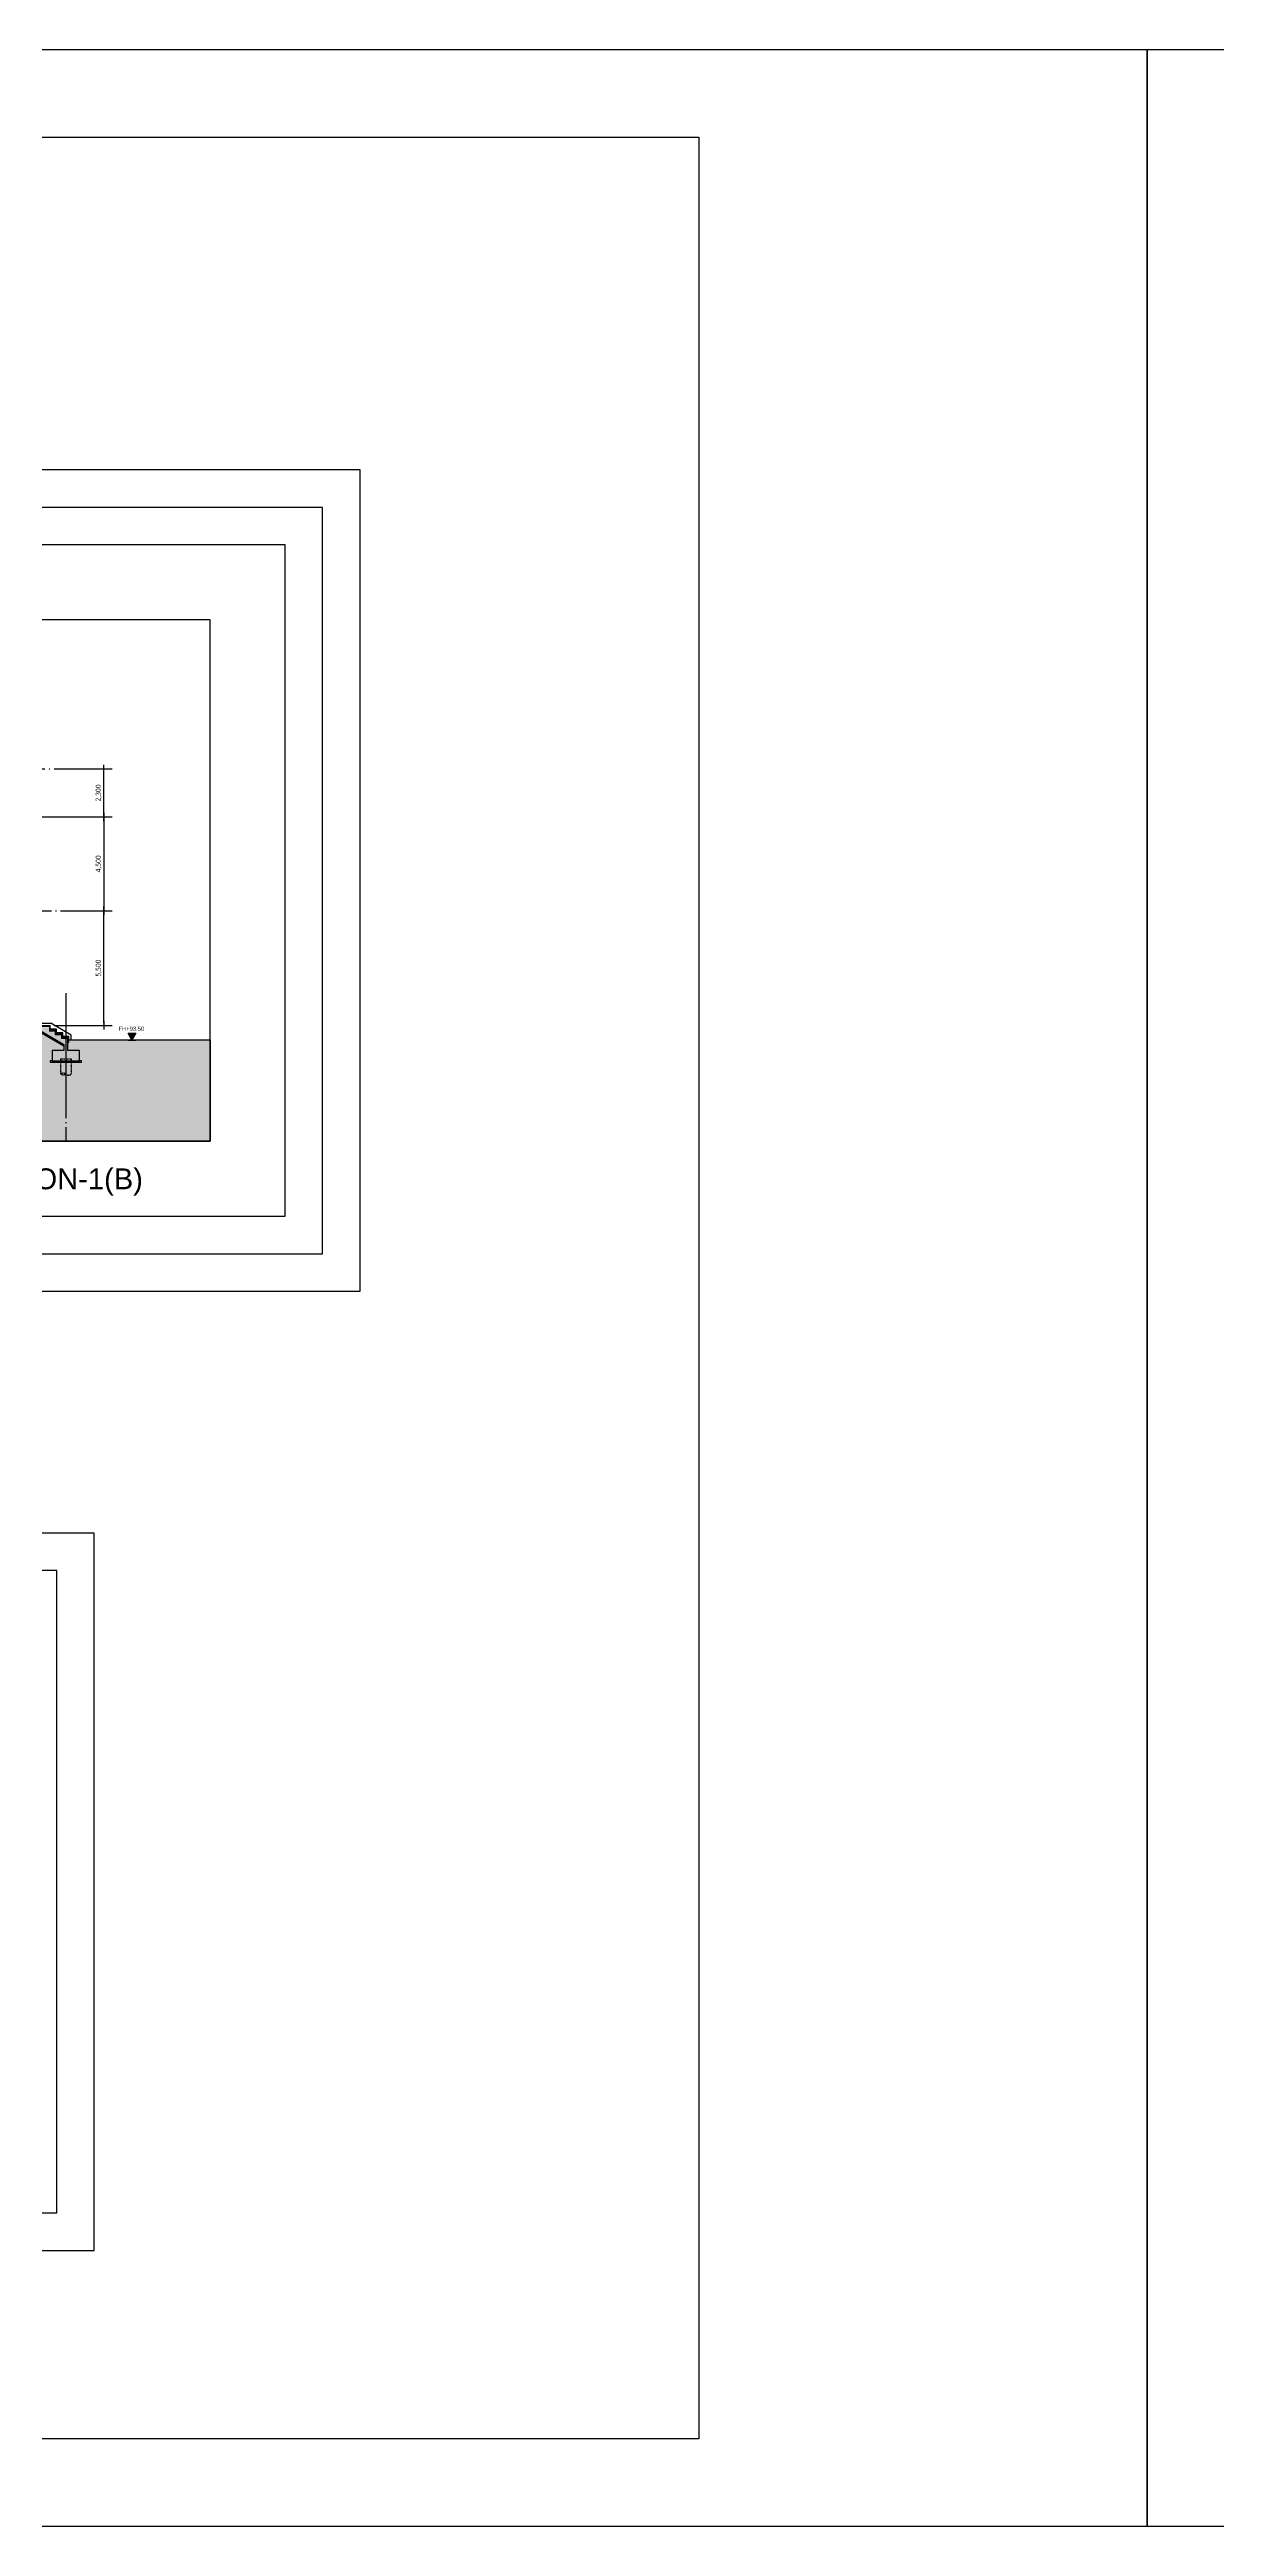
# Model space of a CAD drawing. Header units: millimetres. Extents: x 0 to 672800, y 0 to 118800.
# Drawn here: x 451953 to 507917, y 0 to 118800 of the extents above; entities that cross this region are included whole.
import ezdxf
from ezdxf.enums import TextEntityAlignment as Align

# ---------------------------------------------------------------- set-up
doc = ezdxf.new("R2010")
doc.units = ezdxf.units.MM
doc.header["$LTSCALE"] = 200
for name, pattern in [('CEN-GAUN', [32.2, 30, -1, 0.2, -1]), ('CONTINOUS', [0]), ('HIDDEN', [0.375, 0.25, -0.125])]:
    doc.linetypes.add(name, pattern=pattern)
doc.layers.get('DEFPOINTS').update_dxf_attribs({"color": 137})
for name, color, linetype in [('0파일', 251, 'HIDDEN'), ('5버림콘크리트', 5, 'CONTINOUS'), ('8ELE', 8, 'Continuous'), ('A-CON', 2, 'Continuous'), ('CEN', 1, 'CEN-GAUN'), ('FIN', 5, 'Continuous'), ('HAT-254', 254, 'Continuous'), ('SOL-253', 253, 'Continuous')]:
    doc.layers.add(name, color=color, linetype=linetype)
doc.layers.add('check', color=61, linetype='Continuous', plot=False)
doc.styles.get("Standard").update_dxf_attribs({"font": 'arial.ttf'})
doc.styles.add('돋움', font='')
doc.styles.add('맑은고딕', font='malgun.ttf')
doc.styles.get('돋움').set_extended_font_data('Dotum')
doc.dimstyles.new('CJAK', dxfattribs={"dimscale": 200, "dimtxt": 1.2, "dimasz": 0.5, "dimexe": 2, "dimexo": 3, "dimgap": 0.5, "dimtad": 1, "dimdec": 0, "dimzin": 1, "dimdsep": 46, "dimlunit": 6, "dimtxsty": '맑은고딕', "dimblk": 'CJDOT', "dimcen": 0.09, "dimdle": 1, "dimclrd": 256, "dimclre": 256, "dimclrt": 256, "dimadec": 0, "dimazin": 0, "dimtfac": 1, "dimtdec": 0, "dimtix": 1, "dimtmove": 2, "dimatfit": 3, "dimldrblk": 'CJDOT', "dimfxl": 1, "dimtolj": 1, "dimtzin": 1, "dimarcsym": 0})

# ---------------------------------------------------------------- blocks, each defined once
blk = doc.blocks.new('CJDOT')
blk.add_line((-2, 0), (2, 0))
at = {"const_width": 0.5}
blk.add_lwpolyline([(-0.25, 0, 1), (0.25, 0, 1)], format="xyb", close=True, dxfattribs=at)
blk = doc.blocks.new('*D207')
at = {"layer": 'check', "lineweight": -2, "transparency": 16777216}
for p, q in [((453229, 77495), (454951, 77495)), ((454551, 72095), (454551, 77395)), ((453229, 71995), (454951, 71995))]:
    blk.add_line(p, q, dxfattribs=at)
at = {"layer": 'DEFPOINTS', "color": 0, "transparency": 16777216}
for p in [(452629, 77495), (454551, 77495), (452629, 71995)]:
    blk.add_point(p, dxfattribs=at)
at = {"layer": 'check', "lineweight": -2, "transparency": 16777216, "xscale": 100, "yscale": 100, "zscale": 100}
for p, rotation in [((454551, 77495), 90), ((454551, 71995), 270)]:
    blk.add_blockref('CJDOT', p, dxfattribs=dict(at, rotation=rotation))
at = {"layer": 'check', "transparency": 16777216, "insert": (454307, 74745), "char_height": 240, "attachment_point": 5, "rotation": 90, "style": '맑은고딕'}
blk.add_mtext('\\A1;5,500', dxfattribs=at)
blk = doc.blocks.new('*D208')
at = {"layer": 'check', "lineweight": -2, "transparency": 16777216}
for p, q in [((453229, 81995), (454951, 81995)), ((454551, 81895), (454551, 77595)), ((453229, 77495), (454951, 77495))]:
    blk.add_line(p, q, dxfattribs=at)
at = {"layer": 'DEFPOINTS', "color": 0, "transparency": 16777216}
for p in [(452629, 81995), (452629, 77495), (454551, 77495)]:
    blk.add_point(p, dxfattribs=at)
at = {"layer": 'check', "lineweight": -2, "transparency": 16777216, "xscale": 100, "yscale": 100, "zscale": 100}
for p, rotation in [((454551, 81995), 90), ((454551, 77495), 270)]:
    blk.add_blockref('CJDOT', p, dxfattribs=dict(at, rotation=rotation))
at = {"layer": 'check', "transparency": 16777216, "insert": (454307, 79745), "char_height": 240, "attachment_point": 5, "rotation": 90, "style": '맑은고딕'}
blk.add_mtext('\\A1;4,500', dxfattribs=at)
blk = doc.blocks.new('*D209')
at = {"layer": 'check', "lineweight": -2, "transparency": 16777216}
for p, q in [((453229, 84295), (454951, 84295)), ((454551, 82095), (454551, 84195)), ((453229, 81995), (454951, 81995))]:
    blk.add_line(p, q, dxfattribs=at)
at = {"layer": 'DEFPOINTS', "color": 0, "transparency": 16777216}
for p in [(452629, 84295), (454551, 84295), (452629, 81995)]:
    blk.add_point(p, dxfattribs=at)
at = {"layer": 'check', "lineweight": -2, "transparency": 16777216, "xscale": 100, "yscale": 100, "zscale": 100}
for p, rotation in [((454551, 84295), 90), ((454551, 81995), 270)]:
    blk.add_blockref('CJDOT', p, dxfattribs=dict(at, rotation=rotation))
at = {"layer": 'check', "transparency": 16777216, "insert": (454307, 83145), "char_height": 240, "attachment_point": 5, "rotation": 90, "style": '맑은고딕'}
blk.add_mtext('\\A1;2,300', dxfattribs=at)
blk = doc.blocks.new('단면레벨-1')
at = {"layer": 'DEFPOINTS'}
blk.add_hatch(color=256, dxfattribs=at).paths.add_polyline_path([(2176.3, 144.3), (2178.6, 148.2), (2174.1, 148.2)])
for p, q in [((2174.1, 148.2), (2176.3, 144.3)), ((2178.6, 148.2), (2174.1, 148.2)), ((2178.6, 144.3), (2174.1, 144.3)), ((2176.3, 144.3), (2178.6, 148.2))]:
    blk.add_line(p, q, dxfattribs=at)
at = {"layer": 'DEFPOINTS', "style": '돋움'}
blk.add_attdef('GL.+1500', text='', height=2.81, dxfattribs=at).set_placement((2176.7, 150.8), align=Align.MIDDLE)
blk = doc.blocks.new('pile(500)-section')
at = {"layer": '0파일'}
for p, q in [((-250, 0), (-250, -714)), ((-250, 0), (250, 0)), ((250, 0), (250, -739))]:
    blk.add_line(p, q, dxfattribs=at)
for points in [[(-250, -714, -0.2019083), (0, -725, 0.4170449), (250, -739)], [(-250, -714, 0.3799223), (0, -725)]]:
    blk.add_lwpolyline(points, format="xyb", dxfattribs=at)

msp = doc.modelspace()

# ---------------------------------------------------------------- hatches: boundary and pattern name
at = {"layer": 'HAT-254'}
h = msp.add_hatch(color=256, dxfattribs=at)
h.dxf.hatch_style = 1
h.paths.add_polyline_path([(451580.9, 71694.9), (452635, 71080.1), (452635, 70794.9), (452085, 70794.9), (452085, 70294.9), (453385, 70294.9), (453385, 70794.9), (452835, 70794.9), (452835, 71369.9), (452535, 71369.9), (452535, 71544.9), (452235, 71544.9), (452235, 71719.9), (451935, 71719.9), (451935, 71894.9), (445850, 71894.9), (445850, 71994.9), (377215, 71994.9), (377215, 71794.9), (377350, 71794.9), (377350, 71744.9), (377350, 71294.9), (377750, 71294.9), (377750, 71744.9), (445450, 71744.9), (445550, 71644.9), (448550, 71644.9), (448550, 71294.9), (448950, 71294.9), (448950, 71694.9)])
at = {"layer": 'SOL-253'}
h = msp.add_hatch(color=256, dxfattribs=at)
h.dxf.hatch_style = 1
h.paths.add_polyline_path([(452835, 70794.9), (452835, 71194.9), (452885, 71194.9), (452885, 71294.9), (459650, 71294.9), (459650, 66441.6), (366650, 66441.6), (366650, 71894.9), (377215, 71894.9), (377215, 71794.9), (377350, 71794.9), (377350, 71144.9), (377250, 71144.9), (377250, 71084.9), (378000, 71084.9), (378000, 71144.9), (377900, 71144.9), (377900, 71534.9), (445363, 71534.9), (445463, 71434.9), (448400, 71434.9), (448400, 71144.9), (448300, 71144.9), (448300, 71084.9), (449200, 71084.9), (449200, 71144.9), (449100, 71144.9), (449100, 71634.9), (451564.7, 71634.9), (452635, 71010.6), (452635, 70794.9), (452085, 70794.9), (452085, 70294.9), (451985, 70294.9), (451985, 70234.9), (453485, 70234.9), (453485, 70294.9), (453385, 70294.9), (453385, 70794.9)])

# ---------------------------------------------------------------- linework, layer by layer
at = {"layer": '5버림콘크리트'}
msp.add_line((452635, 71010.6), (451564.7, 71634.9), dxfattribs=at)
msp.add_lwpolyline([(452085, 70294.9), (451985, 70294.9), (451985, 70234.9), (453485, 70234.9), (453485, 70294.9), (453385, 70294.9)], dxfattribs=at)
at = {"layer": '8ELE'}
for p, q in [((449085, 72094.9), (452012, 72094.9)), ((452985, 71527.4), (452012, 72094.9)), ((452985, 71294.9), (452985, 71527.4))]:
    msp.add_line(p, q, dxfattribs=at)
at = {"layer": 'A-CON'}
msp.add_line((452885, 71294.9), (459650, 71294.9), dxfattribs=at)
msp.add_lwpolyline([(451580.9, 71694.9), (452635, 71080.1), (452635, 70794.9), (452085, 70794.9), (452085, 70294.9), (453385, 70294.9), (453385, 70794.9), (452835, 70794.9), (452835, 71369.9), (452535, 71369.9), (452535, 71544.9), (452235, 71544.9), (452235, 71719.9), (451935, 71719.9)], dxfattribs=at)
at = {"layer": 'CEN'}
for p, q in [((368450, 84294.9), (453650, 84294.9)), ((425361.6, 81994.9), (453650, 81994.9)), ((426723.8, 77494.9), (453650, 77494.9)), ((452735, 73548.3), (452735, 66441.6)), ((368450, 71994.9), (453245, 71994.9))]:
    msp.add_line(p, q, dxfattribs=at)
at = {"layer": 'DEFPOINTS'}
for points in [[(336400, 118800), (504600, 118800), (504600, 0), (336400, 0)], [(504600, 118800), (672800, 118800), (672800, 0), (504600, 0)], [(483100, 4200), (345700, 4200), (345700, 114600), (483100, 114600)], [(466850, 59241.6), (466850, 98641.6), (359450, 98641.6), (359450, 59241.6)], [(465050, 61041.6), (465050, 96841.6), (361250, 96841.6), (361250, 61041.6)], [(463250, 62841.6), (463250, 95041.6), (363050, 95041.6), (363050, 62841.6)], [(459650, 66441.6), (459650, 91441.6), (366650, 91441.6), (366650, 66441.6)], [(374700, 47643.6), (374700, 13243.6), (454100, 13243.6), (454100, 47643.6)], [(376500, 45843.6), (376500, 15043.6), (452300, 15043.6), (452300, 45843.6)]]:
    msp.add_lwpolyline(points, close=True, dxfattribs=at)
at = {"layer": 'FIN'}
for p, q in [((445850, 71994.9), (451985, 71994.9)), ((445942.5, 71964.9), (451955, 71964.9))]:
    msp.add_line(p, q, dxfattribs=at)
msp.add_lwpolyline([(451955, 71964.9), (451955, 71789.9), (452255, 71789.9), (452255, 71614.9), (452555, 71614.9), (452555, 71439.9), (452855, 71439.9), (452855, 71194.9), (452885, 71194.9), (452885, 71469.9), (452585, 71469.9), (452585, 71644.9), (452285, 71644.9), (452285, 71819.9), (451985, 71819.9), (451985, 71994.9)], dxfattribs=at)
at = {"layer": 'SOL-253'}
msp.add_lwpolyline([(451564.7, 71634.9), (452635, 71010.6), (452635, 70794.9), (452085, 70794.9), (452085, 70294.9), (451985, 70294.9), (451985, 70234.9), (453485, 70234.9), (453485, 70294.9), (453385, 70294.9), (453385, 70794.9), (452835, 70794.9), (452835, 71194.9), (452885, 71194.9), (452885, 71294.9), (459650, 71294.9), (459650, 66441.6), (366650, 66441.6)], dxfattribs=at)

# ---------------------------------------------------------------- block references
at = {"layer": '0파일'}
msp.add_blockref('pile(500)-section', (452735, 70394.9), dxfattribs=at)
at = {"layer": 'DEFPOINTS'}
ref = msp.add_blockref('단면레벨-1', (637265.4, 59268.2), dxfattribs=dict(at, xscale=-83.33333333333333, yscale=83.33333333333333, zscale=83.33333333333333))
ref.add_attrib('GL.+1500', 'FH+93.50', dxfattribs={"height": 200, "style": '돋움'}).set_placement((455874.7, 71838.7), align=Align.MIDDLE)

# ---------------------------------------------------------------- texts
msp.add_text('SECTION-1(B)', height=1000, dxfattribs=at).set_placement((451774.3, 64636.7), align=Align.MIDDLE_CENTER)

# ---------------------------------------------------------------- dimensions: what is measured, and where the dimension line sits
at = {"layer": 'check'}
for base, p1, p2, angle, picture, middle in [((454551.4, 84294.9), (452629.2, 81994.9), (452629.2, 84294.9), 90, '*D209', (454307.3, 83144.9)), ((454551.4, 77494.9), (452629.2, 81994.9), (452629.2, 77494.9), 270, '*D208', (454307.3, 79744.9)), ((454551.4, 77494.9), (452629.2, 71994.9), (452629.2, 77494.9), 90, '*D207', (454307.3, 74744.9))]:
    dim = msp.add_linear_dim(base=base, p1=p1, p2=p2, angle=angle, dimstyle='CJAK', dxfattribs=at)
    dim.commit()
    dim.dimension.update_dxf_attribs({"geometry": picture, "text_midpoint": middle})

doc.saveas('drawing.dxf')
